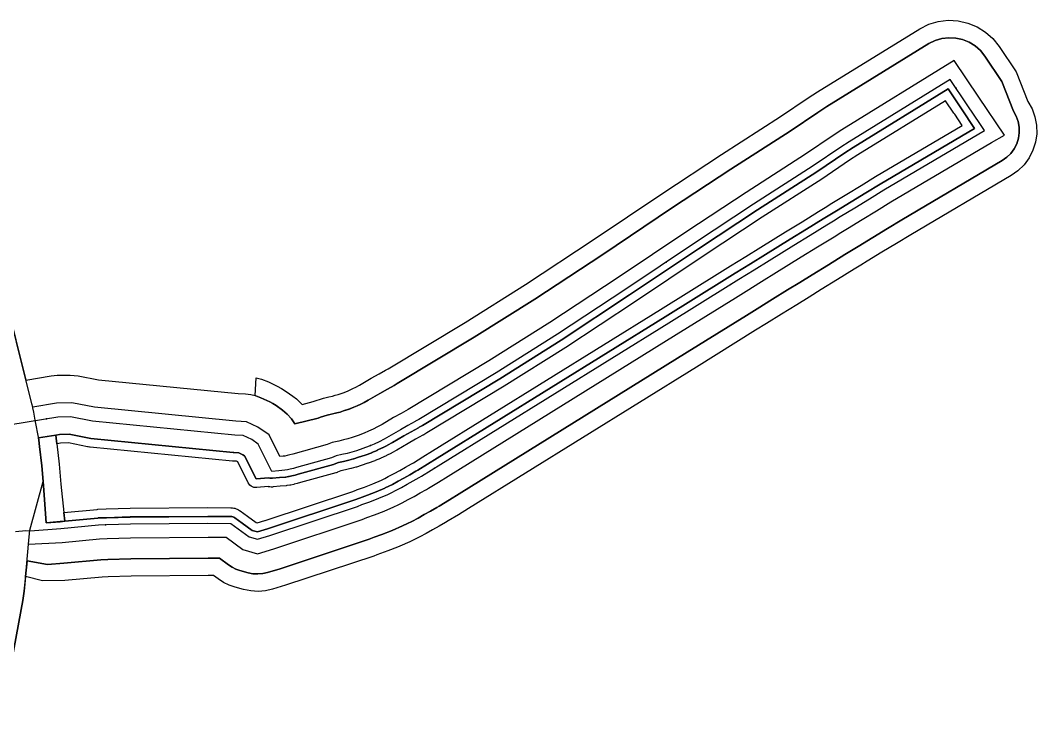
# Model space of a CAD drawing. Header units: inches. Extents: x 87989 to 118156, y 435697 to 451526.
# Drawn here: x 88615.5 to 88907.4, y 439514.3 to 439715.1 of the extents above; entities that cross this region are included whole.
import ezdxf

# ---------------------------------------------------------------- set-up
doc = ezdxf.new("R2010")
doc.units = ezdxf.units.IN
doc.header["$MEASUREMENT"] = 0
for name, color, linetype, true_color in [('As_waterkering_BWK', 7, 'Continuous', 0x7b8981), ('Beschermingszone_BWK', 7, 'Continuous', 0xcf890d), ('Grens_bebouwingsvrije_zone_BWK', 7, 'Continuous', 0x6789ae), ('Kernzone_BWK', 7, 'Continuous', 0xcb89af), ('Referentiepunten_BWK', 7, 'Continuous', 0x178980)]:
    doc.layers.add(name, color=color, linetype=linetype, true_color=true_color)

msp = doc.modelspace()

# ---------------------------------------------------------------- linework, layer by layer
at = {"layer": 'As_waterkering_BWK'}
for points in [[(88887.4208, 439690.8715), (88882.5219, 439698.1421), (88853.5709, 439680.28), (88851.1572, 439678.7083), (88843.1767, 439673.3112), (88826.0954, 439662.3368), (88809.1213, 439651.1474), (88789.381, 439637.9173), (88769.7428, 439624.9616), (88752.1231, 439613.9007), (88729.9266, 439600.5256), (88729.0118, 439599.9743), (88728.8656, 439599.8863), (88726.7784, 439598.7355), (88724.6529, 439597.5502), (88721.3578, 439595.6272), (88719.9714, 439594.842), (88718.5728, 439594.1182), (88717.1511, 439593.4443), (88715.7072, 439592.8381), (88713.8816, 439592.1621), (88712.0183, 439591.5342), (88710.6703, 439591.1108), (88709.3132, 439590.7474), (88707.8627, 439590.4062), (88706.2359, 439590.0464), (88704.8733, 439589.489), (88694.7932, 439586.6994), (88693.9034, 439586.4644), (88693.0265, 439586.243), (88692.2202, 439586.0645), (88691.4196, 439585.9478), (88689.7039, 439585.7821), (88687.6888, 439585.5926), (88683.8298, 439593.3861), (88681.9778, 439594.7091)], [(88614.1266, 439568.3559), (88617.0698, 439568.5664), (88618.2807, 439568.5067), (88627.1182, 439569.1562), (88637.9576, 439570.2032), (88640.2589, 439570.291), (88647.0826, 439570.4902), (88669.3757, 439570.67), (88675.9214, 439570.6608), (88678.0565, 439569.0963), (88681.2138, 439566.7789), (88683.5929, 439566.1213), (88687.0986, 439567.1816), (88712.2835, 439575.5264), (88713.5994, 439576.0529), (88715.8548, 439576.8577), (88718.4806, 439577.8551), (88721.0652, 439578.9926), (88722.1781, 439579.5334), (88723.2614, 439580.0894), (88724.9471, 439580.9885), (88726.6205, 439581.905), (88728.3578, 439582.8827), (88730.0813, 439583.8781), (88730.6735, 439584.227), (88733.4742, 439585.915), (88736.2358, 439587.6449), (88801.7643, 439628.294), (88818.7719, 439638.8625), (88821.8639, 439640.7738), (88826.2113, 439643.4917), (88830.5618, 439646.1925), (88834.1016, 439648.3824), (88837.6287, 439650.5705), (88842.3587, 439653.4709), (88847.0789, 439656.3907), (88849.0029, 439657.5748), (88850.9281, 439658.7548), (88855.159, 439661.3246), (88859.3239, 439663.8582), (88863.4543, 439666.4116), (88892.4083, 439683.4646), (88891.2449, 439685.196), (88887.4208, 439690.8715)], [(88681.9778, 439594.7091), (88679.4642, 439595.8997), (88677.083, 439596.032), (88636.2379, 439600.04), (88629.938, 439601.259), (88626.2889, 439601.1793), (88607.9718, 439598.1738)]]:
    msp.add_lwpolyline(points, dxfattribs=at)
at = {"layer": 'Beschermingszone_BWK'}
for points in [[(88892.6877, 439711.768, 0), (88894.8282, 439709.8708, 0), (88896.6202, 439707.6415, 0), (88901.5191, 439700.3708, 0), (88904.8586, 439691.8307, 0), (88906.0513, 439689.6991, 0), (88906.8823, 439687.4022, 0), (88907.3294, 439685.0009, 0), (88907.3809, 439682.5589, 0), (88907.0354, 439680.1409, 0), (88906.3021, 439677.811, 0), (88905.2003, 439675.631, 0), (88903.7593, 439673.6588, 0), (88902.0174, 439671.9466, 0), (88900.0206, 439670.5397, 0), (88871.2052, 439653.5683, 0), (88867.1655, 439651.0712, 0), (88862.9502, 439648.5068, 0), (88858.7409, 439645.9502, 0), (88856.8534, 439644.7932, 0), (88854.9555, 439643.6251, 0), (88850.2247, 439640.6989, 0), (88845.5031, 439637.8037, 0), (88842.0013, 439635.6311, 0), (88838.4634, 439633.4424, 0), (88834.1429, 439630.7602, 0), (88829.7831, 439628.0346, 0), (88826.6738, 439626.1126, 0), (88809.6763, 439615.5504, 0), (88744.171, 439574.9158, 0), (88741.3272, 439573.1355, 0), (88738.3523, 439571.3418, 0), (88737.6397, 439570.9218, 0), (88735.7871, 439569.852, 0), (88733.9017, 439568.791, 0), (88732.0793, 439567.7928, 0), (88730.2156, 439566.7994, 0), (88728.8808, 439566.1152, 0), (88727.3643, 439565.3822, 0), (88724.523, 439564.1259, 0), (88723.8067, 439563.8325, 0), (88721.0384, 439562.7827, 0), (88718.9081, 439562.0209, 0), (88717.856, 439561.5999, 0), (88717.0014, 439561.2877, 0), (88691.6287, 439552.8833, 0), (88687.9351, 439551.7636, 0), (88685.8767, 439551.2962, 0), (88683.773, 439551.1224, 0), (88681.6657, 439551.2456, 0), (88679.5966, 439551.6635, 0), (88677.2175, 439552.3211, 0), (88675.4993, 439552.9101, 0), (88673.8648, 439553.7025, 0), (88672.3381, 439554.6867, 0), (88671.0016, 439555.6677, 0), (88669.4256, 439555.6702, 0), (88647.362, 439555.492, 0), (88640.7636, 439555.2996, 0), (88638.9654, 439555.2307, 0), (88628.2437, 439554.2139, 0), (88621.9008, 439554.1728, 0), (88617.018, 439555.4419, 0), (88617.409, 439559.9361, 0), (88623.3373, 439558.8514, 0), (88627.9654, 439559.1928, 0), (88638.6294, 439560.2216, 0), (88640.5953, 439560.2967, 0), (88647.2689, 439560.4914, 0), (88669.409, 439560.6702, 0), (88672.6428, 439560.6654, 0), (88675.2967, 439558.7174, 0), (88676.3145, 439558.0613, 0), (88677.4041, 439557.533, 0), (88678.5496, 439557.1404, 0), (88680.9287, 439556.4828, 0), (88682.3081, 439556.2042, 0), (88683.7129, 439556.1221, 0), (88685.1154, 439556.2379, 0), (88686.4877, 439556.5495, 0), (88690.1187, 439557.6494, 0), (88715.7136, 439566.138, 0), (88717.1385, 439566.6982, 0), (88719.3105, 439567.4744, 0), (88722.2701, 439568.6045, 0), (88725.2646, 439569.919, 0), (88726.6466, 439570.588, 0), (88727.8975, 439571.2294, 0), (88729.7019, 439572.1914, 0), (88731.4746, 439573.1623, 0), (88733.3106, 439574.1956, 0), (88735.1202, 439575.2405, 0), (88735.7927, 439575.6368, 0), (88738.7095, 439577.3953, 0), (88741.5259, 439579.1588, 0), (88807.039, 439619.7982, 0), (88824.0398, 439630.3626, 0), (88827.1434, 439632.281, 0), (88831.499, 439635.004, 0), (88835.8296, 439637.6924, 0), (88839.3681, 439639.8815, 0), (88842.8783, 439642.0593, 0), (88847.6027, 439644.9562, 0), (88852.3299, 439647.8803, 0), (88854.2366, 439649.0538, 0), (88856.1366, 439650.2184, 0), (88860.3532, 439652.7794, 0), (88864.5516, 439655.3335, 0), (88868.6215, 439657.8494, 0), (88897.4832, 439674.848, 0), (88898.8144, 439675.7859, 0), (88899.9757, 439676.9274, 0), (88900.9363, 439678.2422, 0), (88901.6708, 439679.6955, 0), (88902.1597, 439681.2488, 0), (88902.3901, 439682.8608, 0), (88902.3557, 439684.4888, 0), (88902.0576, 439686.0897, 0), (88901.5036, 439687.6209, 0), (88900.7085, 439689.042, 0), (88897.3725, 439697.5769, 0), (88892.4736, 439704.8475, 0), (88891.2087, 439706.4212, 0), (88889.6978, 439707.7604, 0), (88887.9837, 439708.8273, 0), (88886.1149, 439709.5917, 0), (88884.1445, 439710.0318, 0), (88882.1281, 439710.1354, 0), (88880.1229, 439709.8993, 0), (88878.1857, 439709.3303, 0), (88876.3714, 439708.4446, 0), (88847.1463, 439690.4143, 0), (88844.5219, 439688.7063, 0), (88836.5714, 439683.3306, 0), (88819.55, 439672.3942, 0), (88802.4786, 439661.1411, 0), (88782.7365, 439647.9097, 0), (88763.2478, 439635.0529, 0), (88745.8358, 439624.1223, 0), (88723.7332, 439610.8038, 0), (88722.8697, 439610.2835, 0), (88720.9591, 439609.23, 0), (88718.7064, 439607.9725, 0), (88715.3766, 439606.0306, 0), (88714.2549, 439605.3954, 0), (88713.2432, 439604.8718, 0), (88712.2559, 439604.4038, 0), (88711.2992, 439604.0021, 0), (88709.8811, 439603.477, 0), (88708.304, 439602.9455, 0), (88707.3189, 439602.6361, 0), (88706.3866, 439602.3865, 0), (88705.193, 439602.1057, 0), (88703.6444, 439601.7632, 0), (88701.6923, 439601.1529, 0), (88700.9877, 439600.8647, 0), (88694.314, 439599.2147, 0), (88693.344, 439600.6962, 0), (88692.1656, 439602.0179, 0), (88690.8047, 439603.1509, 0), (88688.9526, 439604.4739, 0), (88687.9778, 439605.1014, 0), (88687.1148, 439605.5539, 0), (88684.6012, 439606.7445, 0), (88683.1639, 439607.3151, 0), (88682.8987, 439607.3825, 0), (88683.2661, 439612.4375, 0), (88684.7055, 439612.0715, 0), (88686.7417, 439611.2632, 0), (88689.2552, 439610.0726, 0), (88690.4778, 439609.4315, 0), (88691.8588, 439608.5425, 0), (88693.7109, 439607.2196, 0), (88694.7572, 439606.4089, 0), (88696.3868, 439604.7793, 0), (88699.5839, 439605.6926, 0), (88702.5646, 439606.6452, 0), (88704.0806, 439606.9805, 0), (88705.1672, 439607.2361, 0), (88705.9225, 439607.4384, 0), (88706.7563, 439607.7002, 0), (88708.2142, 439608.1916, 0), (88709.4625, 439608.6538, 0), (88710.2162, 439608.9702, 0), (88711.0225, 439609.3524, 0), (88711.873, 439609.7926, 0), (88712.8845, 439610.3654, 0), (88716.2287, 439612.3151, 0), (88718.5344, 439613.6027, 0), (88720.3715, 439614.6157, 0), (88721.1527, 439615.0864, 0), (88743.2161, 439628.3813, 0), (88760.5416, 439639.2576, 0), (88779.968, 439652.0732, 0), (88799.7108, 439665.3051, 0), (88816.8227, 439676.5848, 0), (88833.8192, 439687.5054, 0), (88841.7571, 439692.8722, 0), (88844.4693, 439694.6369, 0), (88873.8087, 439712.7373, 0), (88876.379, 439713.9921, 0), (88879.1234, 439714.7981, 0), (88881.964, 439715.1326, 0), (88884.8205, 439714.9859, 0), (88887.612, 439714.3623, 0), (88890.2594, 439713.2795, 0)], [(88881.9369, 439695.4311, 0), (88885.7622, 439689.7539, 0), (88889.5645, 439684.1108, 0), (88862.421, 439668.1239, 0), (88858.2783, 439665.5631, 0), (88854.1202, 439663.0336, 0), (88849.8863, 439660.4621, 0), (88847.9562, 439659.279, 0), (88846.0287, 439658.0928, 0), (88841.3099, 439655.1739, 0), (88836.5788, 439652.2728, 0), (88833.0483, 439650.0825, 0), (88829.5083, 439647.8925, 0), (88825.1538, 439645.1892, 0), (88820.808, 439642.4723, 0), (88817.7183, 439640.5625, 0), (88800.7093, 439629.9931, 0), (88735.1778, 439589.3422, 0), (88732.4271, 439587.619, 0), (88729.6496, 439585.9451, 0), (88729.0735, 439585.6056, 0), (88727.3672, 439584.6202, 0), (88725.6496, 439583.6536, 0), (88723.9961, 439582.7479, 0), (88722.3341, 439581.8615, 0), (88721.2843, 439581.3227, 0), (88720.2591, 439580.824, 0), (88720.2078, 439580.8001, 0), (88717.7222, 439579.7064, 0), (88715.1636, 439578.7346, 0), (88712.9272, 439577.9366, 0), (88712.8563, 439577.9098, 0), (88711.5968, 439577.4058, 0), (88686.4945, 439569.0883, 0), (88683.5679, 439568.2032, 0), (88682.1009, 439568.6087, 0), (88679.2393, 439570.7091, 0), (88677.1035, 439572.274, 0), (88676.8354, 439572.4397, 0), (88676.5446, 439572.5612, 0), (88676.2384, 439572.6355, 0), (88675.9243, 439572.6607, 0), (88669.3691, 439572.67, 0), (88647.0453, 439572.4897, 0), (88640.1916, 439572.2898, 0), (88637.8814, 439572.2018, 0), (88637.7653, 439572.1939, 0), (88628.298, 439571.2792, 0), (88628.0295, 439573.7649, 0), (88637.5248, 439574.6824, 0), (88637.5974, 439574.6883, 0), (88637.7135, 439574.6961, 0), (88637.7861, 439574.6999, 0), (88640.1075, 439574.7884, 0), (88646.9988, 439574.9892, 0), (88669.3607, 439575.1699, 0), (88675.9278, 439575.1607, 0), (88676.1247, 439575.1527, 0), (88676.4389, 439575.1274, 0), (88676.8278, 439575.065, 0), (88677.1341, 439574.9907, 0), (88677.5084, 439574.8679, 0), (88677.7992, 439574.7465, 0), (88678.1496, 439574.5664, 0), (88678.4176, 439574.4008, 0), (88678.5811, 439574.2906, 0), (88680.7177, 439572.7251, 0), (88683.2098, 439570.896, 0), (88683.5366, 439570.8056, 0), (88685.708, 439571.4619, 0), (88685.7706, 439571.4817, 0), (88710.7385, 439579.7551, 0), (88711.9497, 439580.2395, 0), (88712.0648, 439580.283, 0), (88714.2996, 439581.0807, 0), (88716.7743, 439582.0206, 0), (88719.1784, 439583.0786, 0), (88720.1667, 439583.5591, 0), (88721.175, 439584.0767, 0), (88722.8074, 439584.9473, 0), (88724.4361, 439585.8393, 0), (88726.1289, 439586.792, 0), (88727.8138, 439587.765, 0), (88728.3698, 439588.0926, 0), (88731.1182, 439589.7491, 0), (88733.8553, 439591.4637, 0), (88799.3907, 439632.1171, 0), (88816.4013, 439642.6875, 0), (88819.4882, 439644.5955, 0), (88823.8319, 439647.3111, 0), (88828.1914, 439650.0175, 0), (88831.7317, 439652.2077, 0), (88835.2664, 439654.4006, 0), (88839.9989, 439657.3025, 0), (88844.716, 439660.2204, 0), (88846.6477, 439661.4093, 0), (88848.5842, 439662.5962, 0), (88852.8216, 439665.1699, 0), (88856.9714, 439667.6943, 0), (88861.1294, 439670.2642, 0), (88886.0068, 439684.9168, 0), (88883.8413, 439688.1431, 0), (88883.6889, 439688.3569, 0), (88883.5946, 439688.5022, 0), (88881.2056, 439692.0424, 0), (88855.9805, 439676.4791, 0), (88853.6457, 439674.9587, 0), (88845.6534, 439669.5544, 0), (88828.5501, 439658.5651, 0), (88811.6123, 439647.3998, 0), (88791.8727, 439634.1701, 0), (88772.1781, 439621.1779, 0), (88754.4807, 439610.0679, 0), (88732.2492, 439596.6713, 0), (88731.3343, 439596.12, 0), (88731.1674, 439596.0197, 0), (88731.0592, 439595.9573, 0), (88728.9606, 439594.8, 0), (88726.883, 439593.6414, 0), (88723.6006, 439591.7261, 0), (88722.1683, 439590.915, 0), (88722.0605, 439590.8565, 0), (88720.6216, 439590.1119, 0), (88720.5201, 439590.0615, 0), (88719.0531, 439589.3662, 0), (88718.9189, 439589.3063, 0), (88717.4242, 439588.6788, 0), (88717.2948, 439588.6277, 0), (88715.4268, 439587.9358, 0), (88715.3361, 439587.9037, 0), (88713.4111, 439587.2554, 0), (88711.9933, 439586.8099, 0), (88711.86, 439586.7711, 0), (88710.4587, 439586.3957, 0), (88710.3621, 439586.3714, 0), (88708.8638, 439586.019, 0), (88707.5836, 439585.7357, 0), (88706.5772, 439585.324, 0), (88706.4387, 439585.2721, 0), (88706.2149, 439585.1956, 0), (88706.0735, 439585.152, 0), (88695.9677, 439582.3554, 0), (88695.0287, 439582.1075, 0), (88694.1103, 439581.8756, 0), (88694.0175, 439581.8536, 0), (88693.1933, 439581.6709, 0), (88693.1035, 439581.6528, 0), (88692.9594, 439581.6263, 0), (88692.869, 439581.6115, 0), (88692.0384, 439581.4908, 0), (88691.8823, 439581.4719, 0), (88690.131, 439581.3024, 0), (88688.1102, 439581.1123, 0), (88687.8954, 439581.1014, 0), (88687.5516, 439581.0988, 0), (88687.1232, 439581.1324, 0), (88686.784, 439581.1887, 0), (88686.628, 439581.2286, 0), (88683.4088, 439580.9359, 0), (88682.9801, 439580.9338, 0), (88682.5574, 439581.005, 0), (88682.1531, 439581.1474, 0), (88681.779, 439581.3567, 0), (88681.4462, 439581.6268, 0), (88681.1645, 439581.9499, 0), (88680.942, 439582.3163, 0), (88677.9765, 439588.3055, 0), (88677.5813, 439588.4927, 0), (88676.6405, 439588.5453, 0), (88676.3769, 439588.5655, 0), (88635.5055, 439592.5759, 0), (88635.3897, 439592.5899, 0), (88634.9282, 439592.6571, 0), (88634.8132, 439592.6766, 0), (88629.3003, 439593.7433, 0), (88626.9832, 439593.6927, 0), (88626.0533, 439593.5387, 0), (88625.958, 439593.5229, 0), (88625.7791, 439595.1018, 0), (88625.6449, 439596.0052, 0), (88626.7506, 439596.1882, 0), (88629.5129, 439596.2485, 0), (88635.2881, 439595.1311, 0), (88635.7497, 439595.0639, 0), (88676.5947, 439591.0559, 0), (88676.8056, 439591.0397, 0), (88678.2089, 439590.9617, 0), (88679.4344, 439590.3812, 0), (88679.9047, 439590.0453, 0), (88683.1824, 439583.4256, 0), (88686.8861, 439583.7624, 0), (88687.1931, 439583.655, 0), (88687.5323, 439583.5987, 0), (88687.8761, 439583.6014, 0), (88689.8937, 439583.7911, 0), (88691.6119, 439583.9571, 0), (88691.7079, 439583.9687, 0), (88692.5086, 439584.0854, 0), (88692.6527, 439584.1118, 0), (88693.4875, 439584.2971, 0), (88694.4035, 439584.528, 0), (88695.3152, 439584.7687, 0), (88705.4068, 439587.5614, 0), (88705.6306, 439587.6379, 0), (88706.8349, 439588.1305, 0), (88708.3076, 439588.4563, 0), (88709.8009, 439588.808, 0), (88711.1876, 439589.1789, 0), (88711.2695, 439589.2027, 0), (88712.6373, 439589.6325, 0), (88714.5482, 439590.2767, 0), (88716.4017, 439590.9625, 0), (88716.4813, 439590.994, 0), (88717.9253, 439591.6002, 0), (88718.0079, 439591.6371, 0), (88719.4295, 439592.311, 0), (88719.492, 439592.342, 0), (88720.8906, 439593.0658, 0), (88720.9569, 439593.1017, 0), (88722.3546, 439593.8933, 0), (88725.644, 439595.8129, 0), (88727.7482, 439596.9864, 0), (88729.8313, 439598.1348, 0), (88729.8978, 439598.1732, 0), (88730.044, 439598.2613, 0), (88730.9589, 439598.8126, 0), (88753.1709, 439612.1972, 0), (88770.8252, 439623.28, 0), (88790.4884, 439636.2518, 0), (88810.2284, 439649.4818, 0), (88827.1864, 439660.6605, 0), (88844.2775, 439671.6415, 0), (88852.2632, 439677.0418, 0), (88854.6418, 439678.5907, 0)], [(88626.9489, 439571.1491, 0), (88622.8849, 439570.8502, 0), (88622.1088, 439581.4768, 0), (88622.0092, 439582.7061, 0), (88621.6433, 439587.2012, 0), (88621.019, 439592.7052, 0), (88620.8111, 439594.536, 0), (88620.7141, 439595.189, 0), (88625.645, 439596.0051, 0), (88625.7791, 439595.1019, 0), (88625.958, 439593.523, 0), (88626.6192, 439587.6852, 0), (88626.9931, 439583.108, 0), (88627.0922, 439581.8788, 0), (88628.0298, 439573.765, 0), (88628.298, 439571.2791, 0)]]:
    msp.add_polyline3d(points, close=True, dxfattribs=at)
at = {"layer": 'Grens_bebouwingsvrije_zone_BWK'}
msp.add_line((88617.8263, 439564.7308), (88618.1775, 439568.7669), dxfattribs=at)
for points in [[(88617.8263, 439564.7308), (88627.4572, 439565.1703), (88638.2263, 439566.2106), (88640.3935, 439566.2932), (88647.1571, 439566.4907), (88669.389, 439566.67), (88674.6107, 439566.6626), (88679.4395, 439563.1194), (88683.6429, 439561.9575), (88688.3068, 439563.3681), (88713.6568, 439571.7676), (88715.015, 439572.3111), (88717.2372, 439573.104), (88719.9974, 439574.1524), (88722.7455, 439575.3619), (88723.9657, 439575.9548), (88725.116, 439576.5452), (88726.8491, 439577.4695), (88728.5622, 439578.4078), (88730.339, 439579.4077), (88732.0969, 439580.423), (88732.7212, 439580.7909), (88735.5685, 439582.5068), (88738.3519, 439584.2505), (88803.8741, 439624.8957), (88820.8791, 439635.4625), (88823.9757, 439637.3766), (88828.3264, 439640.0966), (88832.6689, 439642.7925), (88836.2082, 439644.982), (88839.7285, 439647.166), (88844.4563, 439650.065), (88849.1793, 439652.9865), (88851.0964, 439654.1664), (88853.0115, 439655.3403), (88857.2367, 439657.9065), (88861.415, 439660.4483), (88865.5212, 439662.9868), (88894.4383, 439680.018), (88898.1028, 439682.1763), (88890.738, 439693.1066), (88883.6919, 439703.564), (88851.429, 439683.6586), (88848.9453, 439682.0412), (88840.9749, 439676.651), (88823.9135, 439665.6894), (88806.907, 439654.4787), (88787.1661, 439641.2481), (88767.5778, 439628.3254), (88750.0273, 439617.3079), (88726.867, 439603.352), (88724.8386, 439602.2337), (88722.6705, 439601.0246), (88719.364, 439599.095), (88718.0659, 439598.3598), (88716.7962, 439597.7028), (88715.5194, 439597.0974), (88714.2378, 439596.5594), (88712.5481, 439595.9337), (88710.7802, 439595.3379), (88709.5531, 439594.9526), (88708.3377, 439594.6271), (88706.9728, 439594.306), (88705.038, 439593.8781), (88703.5781, 439593.2809), (88693.7492, 439590.5608), (88692.9033, 439590.3374), (88692.1043, 439590.1357), (88691.4984, 439590.0015), (88690.9387, 439589.92), (88690.052, 439589.8343), (88686.97, 439596.0588), (88683.6901, 439598.324), (88680.4684, 439599.8501), (88677.3894, 439600.0211), (88636.8145, 439604.0026), (88630.2781, 439605.2674), (88625.9196, 439605.1722), (88619.0372, 439604.0429)], [(88619.0372, 439604.0429), (88618.8229, 439604.9626), (88605.5384, 439657.784)], [(88618.1781, 439568.748), (88622.0094, 439582.7061), (88621.6467, 439587.2017), (88620.765, 439594.9414), (88619.7749, 439600.339), (88619.3543, 439602.6319), (88619.0814, 439603.8531), (88619.0372, 439604.0429)], [(88609.8444, 439514.2826), (88616.1862, 439548.5236), (88616.5878, 439551.1586), (88616.8753, 439553.8026), (88617.8263, 439564.7308)]]:
    msp.add_lwpolyline(points, dxfattribs=at)
at = {"layer": 'Kernzone_BWK'}
msp.add_polyline3d([(88605.5391, 439657.7852, 0), (88617.0938, 439611.832, 0), (88624.3477, 439613.0195, 0), (88626.0273, 439613.1758, 0), (88629.8086, 439613.2578, 0), (88632.1211, 439613.0586, 0), (88637.9688, 439611.9297, 0), (88678.0039, 439608, 0), (88680.1289, 439607.8828, 0), (88681.6641, 439607.6953, 0), (88682.8984, 439607.3828, 0), (88683.1641, 439607.3164, 0), (88684.6016, 439606.7461, 0), (88687.1133, 439605.5547, 0), (88687.9766, 439605.1016, 0), (88688.9531, 439604.4727, 0), (88690.8047, 439603.1523, 0), (88692.1641, 439602.0195, 0), (88693.3438, 439600.6953, 0), (88694.3125, 439599.2148, 0), (88700.9883, 439600.8633, 0), (88701.6914, 439601.1523, 0), (88703.6445, 439601.7617, 0), (88705.1914, 439602.1055, 0), (88706.3867, 439602.3867, 0), (88707.3203, 439602.6367, 0), (88708.3047, 439602.9453, 0), (88709.8828, 439603.4766, 0), (88711.3008, 439604.0039, 0), (88712.2578, 439604.4023, 0), (88713.2422, 439604.8711, 0), (88714.2539, 439605.3945, 0), (88715.375, 439606.0313, 0), (88718.707, 439607.9727, 0), (88720.9609, 439609.2305, 0), (88722.8711, 439610.2852, 0), (88723.7344, 439610.8047, 0), (88745.8359, 439624.1211, 0), (88763.2461, 439635.0547, 0), (88782.7383, 439647.9102, 0), (88802.4805, 439661.1406, 0), (88819.5508, 439672.3945, 0), (88836.5703, 439683.332, 0), (88844.5234, 439688.707, 0), (88847.1445, 439690.4141, 0), (88876.3711, 439708.4453, 0), (88878.1875, 439709.332, 0), (88880.1211, 439709.8984, 0), (88882.1289, 439710.1367, 0), (88884.1445, 439710.0313, 0), (88886.1133, 439709.5898, 0), (88887.9844, 439708.8281, 0), (88889.6992, 439707.7617, 0), (88891.207, 439706.4219, 0), (88892.4727, 439704.8477, 0), (88897.3711, 439697.5781, 0), (88900.707, 439689.043, 0), (88901.5039, 439687.6211, 0), (88902.0586, 439686.0898, 0), (88902.3555, 439684.4883, 0), (88902.3906, 439682.8594, 0), (88902.1602, 439681.25, 0), (88901.6719, 439679.6953, 0), (88900.9375, 439678.2422, 0), (88899.9766, 439676.9258, 0), (88898.8125, 439675.7852, 0), (88897.4844, 439674.8477, 0), (88868.6211, 439657.8477, 0), (88864.5508, 439655.332, 0), (88860.3516, 439652.7812, 0), (88856.1367, 439650.2188, 0), (88854.2383, 439649.0547, 0), (88852.3281, 439647.8789, 0), (88847.6016, 439644.957, 0), (88842.8789, 439642.0586, 0), (88839.3672, 439639.8828, 0), (88835.8281, 439637.6914, 0), (88831.5, 439635.0039, 0), (88827.1445, 439632.2813, 0), (88824.0391, 439630.3633, 0), (88807.0391, 439619.7969, 0), (88741.5273, 439579.1602, 0), (88738.7109, 439577.3945, 0), (88735.793, 439575.6367, 0), (88735.1211, 439575.2422, 0), (88733.3125, 439574.1953, 0), (88731.4727, 439573.1641, 0), (88729.7031, 439572.1914, 0), (88727.8984, 439571.2305, 0), (88726.6484, 439570.5898, 0), (88725.2656, 439569.918, 0), (88722.2695, 439568.6055, 0), (88719.3086, 439567.4727, 0), (88717.1367, 439566.6992, 0), (88715.7148, 439566.1367, 0), (88690.1172, 439557.6484, 0), (88686.4883, 439556.5508, 0), (88685.1172, 439556.2383, 0), (88683.7148, 439556.1211, 0), (88682.3086, 439556.2031, 0), (88680.9297, 439556.4844, 0), (88678.5508, 439557.1406, 0), (88677.4023, 439557.5313, 0), (88676.3164, 439558.0625, 0), (88675.2969, 439558.7187, 0), (88672.6445, 439560.6641, 0), (88669.4102, 439560.6719, 0), (88647.2695, 439560.4922, 0), (88640.5938, 439560.2969, 0), (88638.6289, 439560.2227, 0), (88627.9648, 439559.1914, 0), (88623.3359, 439558.8516, 0), (88617.4102, 439559.9375, 0), (88617.0195, 439555.4414, 0), (88616.5859, 439551.1602, 0), (88616.1875, 439548.5234, 0), (88609.8438, 439514.2813, 0)], dxfattribs=at)
msp.add_polyline3d([(88727.75, 439596.9883, 0), (88725.6445, 439595.8125, 0), (88722.3555, 439593.8945, 0), (88720.957, 439593.1016, 0), (88720.8906, 439593.0664, 0), (88719.4922, 439592.3438, 0), (88719.4297, 439592.3125, 0), (88718.0078, 439591.6367, 0), (88717.9258, 439591.6016, 0), (88716.4805, 439590.9922, 0), (88716.4023, 439590.9609, 0), (88714.5469, 439590.2773, 0), (88712.6367, 439589.6328, 0), (88711.2695, 439589.2031, 0), (88711.1875, 439589.1797, 0), (88709.8008, 439588.8086, 0), (88708.3086, 439588.457, 0), (88706.8359, 439588.1289, 0), (88705.6289, 439587.6367, 0), (88705.4063, 439587.5625, 0), (88695.3164, 439584.7695, 0), (88694.4023, 439584.5273, 0), (88693.4883, 439584.2969, 0), (88692.6523, 439584.1133, 0), (88692.5078, 439584.0859, 0), (88691.707, 439583.9688, 0), (88691.6133, 439583.957, 0), (88689.8945, 439583.793, 0), (88687.875, 439583.6016, 0), (88687.5313, 439583.5977, 0), (88687.1914, 439583.6563, 0), (88686.8867, 439583.7617, 0), (88683.1836, 439583.4258, 0), (88679.9063, 439590.0469, 0), (88679.4336, 439590.3828, 0), (88678.207, 439590.9609, 0), (88676.8047, 439591.0391, 0), (88676.5938, 439591.0547, 0), (88635.75, 439595.0625, 0), (88635.2891, 439595.1328, 0), (88629.5117, 439596.25, 0), (88626.75, 439596.1875, 0), (88625.6445, 439596.0039, 0), (88620.7148, 439595.1875, 0), (88620.8125, 439594.5352, 0), (88621.0195, 439592.707, 0), (88621.6445, 439587.2031, 0), (88622.0078, 439582.707, 0), (88622.1094, 439581.4766, 0), (88622.8828, 439570.8516, 0), (88626.9492, 439571.1484, 0), (88628.2969, 439571.2773, 0), (88637.7656, 439572.1953, 0), (88637.8828, 439572.2031, 0), (88640.1914, 439572.2891, 0), (88647.0469, 439572.4883, 0), (88669.3672, 439572.6719, 0), (88675.9258, 439572.6602, 0), (88676.2383, 439572.6367, 0), (88676.543, 439572.5625, 0), (88676.8359, 439572.4414, 0), (88677.1016, 439572.2734, 0), (88679.2383, 439570.7109, 0), (88682.1016, 439568.6094, 0), (88683.5664, 439568.2031, 0), (88686.4961, 439569.0898, 0), (88711.5977, 439577.4063, 0), (88712.8555, 439577.9102, 0), (88712.9258, 439577.9375, 0), (88715.1641, 439578.7344, 0), (88717.7227, 439579.707, 0), (88720.207, 439580.8008, 0), (88720.2578, 439580.8242, 0), (88721.2852, 439581.3242, 0), (88722.3359, 439581.8633, 0), (88723.9961, 439582.7461, 0), (88725.6484, 439583.6523, 0), (88727.3672, 439584.6211, 0), (88729.0742, 439585.6055, 0), (88729.6484, 439585.9453, 0), (88732.4258, 439587.6172, 0), (88735.1797, 439589.3437, 0), (88800.7109, 439629.9922, 0), (88817.7188, 439640.5625, 0), (88820.8086, 439642.4727, 0), (88825.1523, 439645.1875, 0), (88829.5078, 439647.8906, 0), (88833.0469, 439650.082, 0), (88836.5781, 439652.2734, 0), (88841.3086, 439655.1758, 0), (88846.0273, 439658.0938, 0), (88847.957, 439659.2773, 0), (88849.8867, 439660.4609, 0), (88854.1211, 439663.0352, 0), (88858.2773, 439665.5625, 0), (88862.4219, 439668.125, 0), (88889.5664, 439684.1094, 0), (88885.7617, 439689.7539, 0), (88881.9375, 439695.4297, 0), (88854.6406, 439678.5898, 0), (88852.2617, 439677.043, 0), (88844.2773, 439671.6406, 0), (88827.1875, 439660.6602, 0), (88810.2266, 439649.4805, 0), (88790.4883, 439636.25, 0), (88770.8242, 439623.2813, 0), (88753.1719, 439612.1953, 0), (88730.957, 439598.8125, 0), (88730.043, 439598.2617, 0), (88729.8984, 439598.1719, 0), (88729.832, 439598.1367, 0)], close=True, dxfattribs=at)
at = {"layer": 'Referentiepunten_BWK'}
for p in [(88884.2147, 439695.6298), (88800.9763, 439645.6886), (88819.4208, 439639.2636), (88622.9878, 439600.6376), (88716.0598, 439592.9861), (88734.4554, 439586.5296), (88639.9681, 439570.2799)]:
    msp.add_point(p, dxfattribs=at)

doc.saveas('drawing.dxf')
